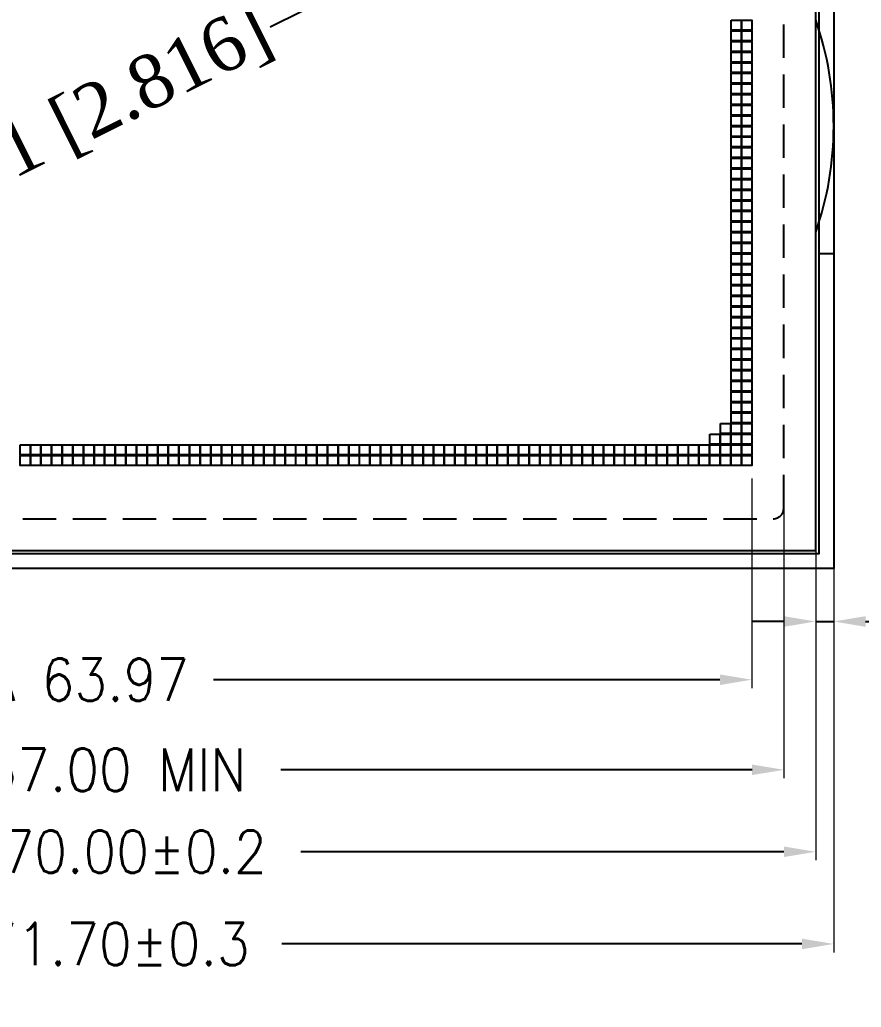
# Model space of a CAD drawing. Header units: millimetres. Extents: x 2413 to 2805, y 744 to 1021.
# Drawn here: x 2493.34 to 2532.99, y 882.06 to 928.58 of the extents above; entities that cross this region are included whole.
import ezdxf

# ---------------------------------------------------------------- set-up
doc = ezdxf.new("R2010")
doc.units = ezdxf.units.MM
doc.linetypes.add('DASHED2', pattern=[0.375, 0.25, -0.125])
doc.layers.add('D', color=4, linetype='Continuous')
doc.layers.add('LED', color=40, linetype='Continuous')
doc.styles.add('ROMANS', font='romans.shx', dxfattribs={"width": 0.9})
doc.styles.get("Standard").update_dxf_attribs({"font": 'times.ttf'})
doc.dimstyles.new('inch', dxfattribs={"dimtxt": 2.5, "dimasz": 2.5, "dimexe": 1.25, "dimexo": 0.625, "dimtad": 0, "dimdsep": 46, "dimtxsty": 'Standard', "dimcen": 2.5, "dimadec": 0, "dimazin": 0, "dimtp": 0.2, "dimtm": 0.2, "dimtfac": 1, "dimtmove": 0, "dimatfit": 3, "dimfxl": 1, "dimarcsym": 0})
doc.dimstyles.new('ISO-25-1', dxfattribs={"dimtxt": 2, "dimasz": 1.5, "dimexe": 0.4, "dimexo": 0.625, "dimgap": 0.5, "dimtad": 0, "dimzin": 1, "dimdsep": 46, "dimtxsty": 'ROMANS', "dimcen": 2.5, "dimclrd": 4, "dimclre": 4, "dimclrt": 4, "dimadec": 0, "dimazin": 0, "dimtfac": 1, "dimtmove": 0, "dimatfit": 3, "dimfxl": 1, "dimlwe": 0, "dimarcsym": 0})

# ---------------------------------------------------------------- blocks, each defined once
blk = doc.blocks.new('*D165')
at = {"layer": 'D', "color": 0, "lineweight": 0}
for p, q in [((2463.854, 906.961), (2463.854, 897.09)), ((2527.824, 906.961), (2527.824, 897.09))]:
    blk.add_line(p, q, dxfattribs=at)
at = {"layer": 'D', "color": 0, "lineweight": -2}
for p, q in [((2465.354, 897.49), (2489.211, 897.49)), ((2526.324, 897.49), (2502.468, 897.49))]:
    blk.add_line(p, q, dxfattribs=at)
at = {"layer": 'D', "color": 0}
for points in [[(2465.354, 897.74), (2465.354, 897.24), (2463.854, 897.49)], [(2526.324, 897.74), (2526.324, 897.24), (2527.824, 897.49)]]:
    blk.add_solid(points, dxfattribs=at)
at = {"layer": 'Defpoints', "color": 0}
for p in [(2463.854, 907.586), (2527.824, 907.586), (2527.824, 897.49)]:
    blk.add_point(p, dxfattribs=at)
at = {"layer": 'D', "color": 0, "insert": (2495.839, 897.49), "char_height": 2, "attachment_point": 5, "style": 'ROMANS'}
blk.add_mtext('AA 63.97', dxfattribs=at)
blk = doc.blocks.new('*D166')
at = {"layer": 'D', "color": 0, "lineweight": 0}
for p, q in [((2462.339, 906.212), (2462.339, 892.845)), ((2529.339, 906.212), (2529.339, 892.845))]:
    blk.add_line(p, q, dxfattribs=at)
at = {"layer": 'D', "color": 0, "lineweight": -2}
for p, q in [((2463.839, 893.245), (2486.039, 893.245)), ((2527.839, 893.245), (2505.639, 893.245))]:
    blk.add_line(p, q, dxfattribs=at)
at = {"layer": 'D', "color": 0}
for points in [[(2463.839, 893.495), (2463.839, 892.995), (2462.339, 893.245)], [(2527.839, 893.495), (2527.839, 892.995), (2529.339, 893.245)]]:
    blk.add_solid(points, dxfattribs=at)
at = {"layer": 'Defpoints', "color": 0}
for p in [(2462.339, 906.837), (2529.339, 906.837), (2529.339, 893.245)]:
    blk.add_point(p, dxfattribs=at)
at = {"layer": 'D', "color": 0, "insert": (2495.839, 893.245), "char_height": 2, "attachment_point": 5, "style": 'ROMANS'}
blk.add_mtext('VA 67.00 MIN', dxfattribs=at)
blk = doc.blocks.new('*D167')
at = {"layer": 'D', "color": 0, "lineweight": 0}
for p, q in [((2460.839, 902.946), (2460.839, 888.985)), ((2530.839, 902.946), (2530.839, 888.985))]:
    blk.add_line(p, q, dxfattribs=at)
at = {"layer": 'D', "color": 0, "lineweight": -2}
for p, q in [((2462.339, 889.385), (2485.096, 889.385)), ((2529.339, 889.385), (2506.582, 889.385))]:
    blk.add_line(p, q, dxfattribs=at)
at = {"layer": 'D', "color": 0}
for points in [[(2462.339, 889.635), (2462.339, 889.135), (2460.839, 889.385)], [(2529.339, 889.635), (2529.339, 889.135), (2530.839, 889.385)]]:
    blk.add_solid(points, dxfattribs=at)
at = {"layer": 'Defpoints', "color": 0}
for p in [(2460.839, 903.571), (2530.839, 903.571), (2530.839, 889.385)]:
    blk.add_point(p, dxfattribs=at)
at = {"layer": 'D', "color": 0, "insert": (2495.839, 889.385), "char_height": 2, "attachment_point": 5, "style": 'ROMANS'}
blk.add_mtext('LCD 70.00%%P0.2', dxfattribs=at)
blk = doc.blocks.new('*D168')
at = {"layer": 'D', "color": 0, "lineweight": 0}
for p, q in [((2459.989, 902.096), (2459.989, 884.642)), ((2531.689, 902.096), (2531.689, 884.642))]:
    blk.add_line(p, q, dxfattribs=at)
at = {"layer": 'D', "color": 0, "lineweight": -2}
for p, q in [((2461.489, 885.042), (2485.996, 885.042)), ((2530.189, 885.042), (2505.682, 885.042))]:
    blk.add_line(p, q, dxfattribs=at)
at = {"layer": 'D', "color": 0}
for points in [[(2461.489, 885.292), (2461.489, 884.792), (2459.989, 885.042)], [(2530.189, 885.292), (2530.189, 884.792), (2531.689, 885.042)]]:
    blk.add_solid(points, dxfattribs=at)
at = {"layer": 'Defpoints', "color": 0}
for p in [(2459.989, 902.721), (2531.689, 902.721), (2531.689, 885.042)]:
    blk.add_point(p, dxfattribs=at)
at = {"layer": 'D', "color": 0, "insert": (2495.839, 885.042), "char_height": 2, "attachment_point": 5, "style": 'ROMANS'}
blk.add_mtext('BL 71.70%%P0.3', dxfattribs=at)
blk = doc.blocks.new('*D199')
at = {"layer": 'D', "color": 0, "lineweight": 0}
for p, q in [((2531.689, 922.946), (2531.689, 899.831)), ((2530.839, 922.661), (2530.839, 899.831))]:
    blk.add_line(p, q, dxfattribs=at)
at = {"layer": 'D', "color": 0, "lineweight": -2}
for p, q in [((2529.339, 900.231), (2527.839, 900.231)), ((2530.839, 900.231), (2531.689, 900.231)), ((2533.189, 900.231), (2534.689, 900.231))]:
    blk.add_line(p, q, dxfattribs=at)
at = {"layer": 'D', "color": 0}
for points in [[(2529.339, 900.481), (2529.339, 899.981), (2530.839, 900.231)], [(2533.189, 900.481), (2533.189, 899.981), (2531.689, 900.231)]]:
    blk.add_solid(points, dxfattribs=at)
at = {"layer": 'Defpoints', "color": 0}
for p in [(2531.689, 923.571), (2530.839, 923.286), (2531.689, 900.231)]:
    blk.add_point(p, dxfattribs=at)
at = {"layer": 'D', "color": 0, "insert": (2539.603, 900.231), "char_height": 2, "attachment_point": 5, "style": 'ROMANS'}
blk.add_mtext('1.0MAX', dxfattribs=at)
blk = doc.blocks.new('*D224')
at = {"layer": 'D', "color": 0, "lineweight": -2, "ltscale": 6.286513}
for p, q in [((2527.545, 940.115), (2527.265, 940.674)), ((2525.588, 938.439), (2505.144, 928.222)), ((2466.09, 908.704), (2486.534, 918.921)), ((2463.575, 908.145), (2463.295, 908.704))]:
    blk.add_line(p, q, dxfattribs=at)
at = {"layer": 'D', "color": 0, "ltscale": 6.286513}
for points in [[(2525.402, 938.811), (2525.774, 938.066), (2527.824, 939.556)], [(2465.904, 909.076), (2466.277, 908.331), (2463.854, 907.586)]]:
    blk.add_solid(points, dxfattribs=at)
at = {"layer": 'Defpoints', "color": 0, "ltscale": 6.286513}
for p in [(2527.824, 939.556), (2527.824, 939.556), (2463.854, 907.586)]:
    blk.add_point(p, dxfattribs=at)
at = {"layer": 'D', "color": 0, "ltscale": 6.286513, "insert": (2495.839, 923.571), "char_height": 2.5, "attachment_point": 5, "rotation": 26.5543}
blk.add_mtext('71.51 [2.816]', dxfattribs=at)

msp = doc.modelspace()

# ---------------------------------------------------------------- linework, layer by layer
at = {"ltscale": 6.286513}
for p, q in [((2530.839, 903.571), (2530.839, 951.571)), ((2460.839, 903.571), (2530.839, 903.571))]:
    msp.add_line(p, q, dxfattribs=at)
at = {"color": 6, "linetype": 'DASHED2', "ltscale": 6.286513}
for p, q in [((2529.339, 905.571), (2529.339, 941.571)), ((2462.839, 905.071), (2528.839, 905.071))]:
    msp.add_line(p, q, dxfattribs=at)
at = {"ltscale": 6.286513}
for points in [[(2526.854, 928.556), (2527.324, 928.556), (2527.324, 928.086), (2526.854, 928.086)], [(2527.354, 928.556), (2527.824, 928.556), (2527.824, 928.086), (2527.354, 928.086)], [(2526.854, 928.056), (2527.324, 928.056), (2527.324, 927.586), (2526.854, 927.586)], [(2527.354, 928.056), (2527.824, 928.056), (2527.824, 927.586), (2527.354, 927.586)], [(2526.854, 927.556), (2527.324, 927.556), (2527.324, 927.086), (2526.854, 927.086)], [(2527.354, 927.556), (2527.824, 927.556), (2527.824, 927.086), (2527.354, 927.086)], [(2526.854, 927.056), (2527.324, 927.056), (2527.324, 926.586), (2526.854, 926.586)], [(2527.354, 927.056), (2527.824, 927.056), (2527.824, 926.586), (2527.354, 926.586)], [(2526.854, 926.556), (2527.324, 926.556), (2527.324, 926.086), (2526.854, 926.086)], [(2527.354, 926.556), (2527.824, 926.556), (2527.824, 926.086), (2527.354, 926.086)], [(2526.854, 926.056), (2527.324, 926.056), (2527.324, 925.586), (2526.854, 925.586)], [(2527.354, 926.056), (2527.824, 926.056), (2527.824, 925.586), (2527.354, 925.586)], [(2526.854, 925.556), (2527.324, 925.556), (2527.324, 925.086), (2526.854, 925.086)], [(2527.354, 925.556), (2527.824, 925.556), (2527.824, 925.086), (2527.354, 925.086)], [(2526.854, 925.056), (2527.324, 925.056), (2527.324, 924.586), (2526.854, 924.586)], [(2527.354, 925.056), (2527.824, 925.056), (2527.824, 924.586), (2527.354, 924.586)], [(2526.854, 924.556), (2527.324, 924.556), (2527.324, 924.086), (2526.854, 924.086)], [(2527.354, 924.556), (2527.824, 924.556), (2527.824, 924.086), (2527.354, 924.086)], [(2526.854, 924.056), (2527.324, 924.056), (2527.324, 923.586), (2526.854, 923.586)], [(2527.354, 924.056), (2527.824, 924.056), (2527.824, 923.586), (2527.354, 923.586)], [(2526.854, 923.556), (2527.324, 923.556), (2527.324, 923.086), (2526.854, 923.086)], [(2527.354, 923.556), (2527.824, 923.556), (2527.824, 923.086), (2527.354, 923.086)], [(2526.854, 923.056), (2527.324, 923.056), (2527.324, 922.586), (2526.854, 922.586)], [(2527.354, 923.056), (2527.824, 923.056), (2527.824, 922.586), (2527.354, 922.586)], [(2526.854, 922.556), (2527.324, 922.556), (2527.324, 922.086), (2526.854, 922.086)], [(2527.354, 922.556), (2527.824, 922.556), (2527.824, 922.086), (2527.354, 922.086)], [(2526.854, 922.056), (2527.324, 922.056), (2527.324, 921.586), (2526.854, 921.586)], [(2527.354, 922.056), (2527.824, 922.056), (2527.824, 921.586), (2527.354, 921.586)], [(2526.854, 921.556), (2527.324, 921.556), (2527.324, 921.086), (2526.854, 921.086)], [(2527.354, 921.556), (2527.824, 921.556), (2527.824, 921.086), (2527.354, 921.086)], [(2526.854, 921.056), (2527.324, 921.056), (2527.324, 920.586), (2526.854, 920.586)], [(2527.354, 921.056), (2527.824, 921.056), (2527.824, 920.586), (2527.354, 920.586)], [(2526.854, 920.556), (2527.324, 920.556), (2527.324, 920.086), (2526.854, 920.086)], [(2527.354, 920.556), (2527.824, 920.556), (2527.824, 920.086), (2527.354, 920.086)], [(2526.854, 920.056), (2527.324, 920.056), (2527.324, 919.586), (2526.854, 919.586)], [(2527.354, 920.056), (2527.824, 920.056), (2527.824, 919.586), (2527.354, 919.586)], [(2526.854, 919.556), (2527.324, 919.556), (2527.324, 919.086), (2526.854, 919.086)], [(2527.354, 919.556), (2527.824, 919.556), (2527.824, 919.086), (2527.354, 919.086)], [(2526.854, 919.056), (2527.324, 919.056), (2527.324, 918.586), (2526.854, 918.586)], [(2527.354, 919.056), (2527.824, 919.056), (2527.824, 918.586), (2527.354, 918.586)], [(2526.854, 918.556), (2527.324, 918.556), (2527.324, 918.086), (2526.854, 918.086)], [(2527.354, 918.556), (2527.824, 918.556), (2527.824, 918.086), (2527.354, 918.086)], [(2526.854, 918.056), (2527.324, 918.056), (2527.324, 917.586), (2526.854, 917.586)], [(2527.354, 918.056), (2527.824, 918.056), (2527.824, 917.586), (2527.354, 917.586)], [(2526.854, 917.556), (2527.324, 917.556), (2527.324, 917.086), (2526.854, 917.086)], [(2527.354, 917.556), (2527.824, 917.556), (2527.824, 917.086), (2527.354, 917.086)], [(2526.854, 917.056), (2527.324, 917.056), (2527.324, 916.586), (2526.854, 916.586)], [(2527.354, 917.056), (2527.824, 917.056), (2527.824, 916.586), (2527.354, 916.586)], [(2526.854, 916.556), (2527.324, 916.556), (2527.324, 916.086), (2526.854, 916.086)], [(2527.354, 916.556), (2527.824, 916.556), (2527.824, 916.086), (2527.354, 916.086)], [(2526.854, 916.056), (2527.324, 916.056), (2527.324, 915.586), (2526.854, 915.586)], [(2527.354, 916.056), (2527.824, 916.056), (2527.824, 915.586), (2527.354, 915.586)], [(2526.854, 915.556), (2527.324, 915.556), (2527.324, 915.086), (2526.854, 915.086)], [(2527.354, 915.556), (2527.824, 915.556), (2527.824, 915.086), (2527.354, 915.086)], [(2526.854, 915.056), (2527.324, 915.056), (2527.324, 914.586), (2526.854, 914.586)], [(2527.354, 915.056), (2527.824, 915.056), (2527.824, 914.586), (2527.354, 914.586)], [(2526.854, 914.556), (2527.324, 914.556), (2527.324, 914.086), (2526.854, 914.086)], [(2527.354, 914.556), (2527.824, 914.556), (2527.824, 914.086), (2527.354, 914.086)], [(2526.854, 914.056), (2527.324, 914.056), (2527.324, 913.586), (2526.854, 913.586)], [(2527.354, 914.056), (2527.824, 914.056), (2527.824, 913.586), (2527.354, 913.586)], [(2526.854, 913.556), (2527.324, 913.556), (2527.324, 913.086), (2526.854, 913.086)], [(2527.354, 913.556), (2527.824, 913.556), (2527.824, 913.086), (2527.354, 913.086)], [(2526.854, 913.056), (2527.324, 913.056), (2527.324, 912.586), (2526.854, 912.586)], [(2527.354, 913.056), (2527.824, 913.056), (2527.824, 912.586), (2527.354, 912.586)], [(2526.854, 912.556), (2527.324, 912.556), (2527.324, 912.086), (2526.854, 912.086)], [(2527.354, 912.556), (2527.824, 912.556), (2527.824, 912.086), (2527.354, 912.086)], [(2526.854, 912.056), (2527.324, 912.056), (2527.324, 911.586), (2526.854, 911.586)], [(2527.354, 912.056), (2527.824, 912.056), (2527.824, 911.586), (2527.354, 911.586)], [(2526.854, 911.556), (2527.324, 911.556), (2527.324, 911.086), (2526.854, 911.086)], [(2527.354, 911.556), (2527.824, 911.556), (2527.824, 911.086), (2527.354, 911.086)], [(2526.854, 911.056), (2527.324, 911.056), (2527.324, 910.586), (2526.854, 910.586)], [(2527.354, 911.056), (2527.824, 911.056), (2527.824, 910.586), (2527.354, 910.586)], [(2526.854, 910.556), (2527.324, 910.556), (2527.324, 910.086), (2526.854, 910.086)], [(2527.354, 910.556), (2527.824, 910.556), (2527.824, 910.086), (2527.354, 910.086)], [(2526.854, 910.056), (2527.324, 910.056), (2527.324, 909.586), (2526.854, 909.586)], [(2527.354, 910.056), (2527.824, 910.056), (2527.824, 909.586), (2527.354, 909.586)], [(2526.354, 909.556), (2526.824, 909.556), (2526.824, 909.086), (2526.354, 909.086)], [(2526.854, 909.556), (2527.324, 909.556), (2527.324, 909.086), (2526.854, 909.086)], [(2527.354, 909.556), (2527.824, 909.556), (2527.824, 909.086), (2527.354, 909.086)], [(2525.854, 909.056), (2526.324, 909.056), (2526.324, 908.586), (2525.854, 908.586)], [(2526.354, 909.056), (2526.824, 909.056), (2526.824, 908.586), (2526.354, 908.586)], [(2526.854, 909.056), (2527.324, 909.056), (2527.324, 908.586), (2526.854, 908.586)], [(2527.354, 909.056), (2527.824, 909.056), (2527.824, 908.586), (2527.354, 908.586)], [(2493.354, 908.556), (2493.824, 908.556), (2493.824, 908.086), (2493.354, 908.086)], [(2493.854, 908.556), (2494.324, 908.556), (2494.324, 908.086), (2493.854, 908.086)], [(2494.354, 908.556), (2494.824, 908.556), (2494.824, 908.086), (2494.354, 908.086)], [(2494.854, 908.556), (2495.324, 908.556), (2495.324, 908.086), (2494.854, 908.086)], [(2495.354, 908.556), (2495.824, 908.556), (2495.824, 908.086), (2495.354, 908.086)], [(2495.854, 908.556), (2496.324, 908.556), (2496.324, 908.086), (2495.854, 908.086)], [(2496.354, 908.556), (2496.824, 908.556), (2496.824, 908.086), (2496.354, 908.086)], [(2496.854, 908.556), (2497.324, 908.556), (2497.324, 908.086), (2496.854, 908.086)], [(2497.354, 908.556), (2497.824, 908.556), (2497.824, 908.086), (2497.354, 908.086)], [(2497.854, 908.556), (2498.324, 908.556), (2498.324, 908.086), (2497.854, 908.086)], [(2498.354, 908.556), (2498.824, 908.556), (2498.824, 908.086), (2498.354, 908.086)], [(2498.854, 908.556), (2499.324, 908.556), (2499.324, 908.086), (2498.854, 908.086)], [(2499.354, 908.556), (2499.824, 908.556), (2499.824, 908.086), (2499.354, 908.086)], [(2499.854, 908.556), (2500.324, 908.556), (2500.324, 908.086), (2499.854, 908.086)], [(2500.354, 908.556), (2500.824, 908.556), (2500.824, 908.086), (2500.354, 908.086)], [(2500.854, 908.556), (2501.324, 908.556), (2501.324, 908.086), (2500.854, 908.086)], [(2501.354, 908.556), (2501.824, 908.556), (2501.824, 908.086), (2501.354, 908.086)], [(2501.854, 908.556), (2502.324, 908.556), (2502.324, 908.086), (2501.854, 908.086)], [(2502.354, 908.556), (2502.824, 908.556), (2502.824, 908.086), (2502.354, 908.086)], [(2502.854, 908.556), (2503.324, 908.556), (2503.324, 908.086), (2502.854, 908.086)], [(2503.354, 908.556), (2503.824, 908.556), (2503.824, 908.086), (2503.354, 908.086)], [(2503.854, 908.556), (2504.324, 908.556), (2504.324, 908.086), (2503.854, 908.086)], [(2504.354, 908.556), (2504.824, 908.556), (2504.824, 908.086), (2504.354, 908.086)], [(2504.854, 908.556), (2505.324, 908.556), (2505.324, 908.086), (2504.854, 908.086)], [(2505.354, 908.556), (2505.824, 908.556), (2505.824, 908.086), (2505.354, 908.086)], [(2505.854, 908.556), (2506.324, 908.556), (2506.324, 908.086), (2505.854, 908.086)], [(2506.354, 908.556), (2506.824, 908.556), (2506.824, 908.086), (2506.354, 908.086)], [(2506.854, 908.556), (2507.324, 908.556), (2507.324, 908.086), (2506.854, 908.086)], [(2507.354, 908.556), (2507.824, 908.556), (2507.824, 908.086), (2507.354, 908.086)], [(2507.854, 908.556), (2508.324, 908.556), (2508.324, 908.086), (2507.854, 908.086)], [(2508.354, 908.556), (2508.824, 908.556), (2508.824, 908.086), (2508.354, 908.086)], [(2508.854, 908.556), (2509.324, 908.556), (2509.324, 908.086), (2508.854, 908.086)], [(2509.354, 908.556), (2509.824, 908.556), (2509.824, 908.086), (2509.354, 908.086)], [(2509.854, 908.556), (2510.324, 908.556), (2510.324, 908.086), (2509.854, 908.086)], [(2510.354, 908.556), (2510.824, 908.556), (2510.824, 908.086), (2510.354, 908.086)], [(2510.854, 908.556), (2511.324, 908.556), (2511.324, 908.086), (2510.854, 908.086)], [(2511.354, 908.556), (2511.824, 908.556), (2511.824, 908.086), (2511.354, 908.086)], [(2511.854, 908.556), (2512.324, 908.556), (2512.324, 908.086), (2511.854, 908.086)], [(2512.354, 908.556), (2512.824, 908.556), (2512.824, 908.086), (2512.354, 908.086)], [(2512.854, 908.556), (2513.324, 908.556), (2513.324, 908.086), (2512.854, 908.086)], [(2513.354, 908.556), (2513.824, 908.556), (2513.824, 908.086), (2513.354, 908.086)], [(2513.854, 908.556), (2514.324, 908.556), (2514.324, 908.086), (2513.854, 908.086)], [(2514.354, 908.556), (2514.824, 908.556), (2514.824, 908.086), (2514.354, 908.086)], [(2514.854, 908.556), (2515.324, 908.556), (2515.324, 908.086), (2514.854, 908.086)], [(2515.354, 908.556), (2515.824, 908.556), (2515.824, 908.086), (2515.354, 908.086)], [(2515.854, 908.556), (2516.324, 908.556), (2516.324, 908.086), (2515.854, 908.086)], [(2516.354, 908.556), (2516.824, 908.556), (2516.824, 908.086), (2516.354, 908.086)], [(2516.854, 908.556), (2517.324, 908.556), (2517.324, 908.086), (2516.854, 908.086)], [(2517.354, 908.556), (2517.824, 908.556), (2517.824, 908.086), (2517.354, 908.086)], [(2517.854, 908.556), (2518.324, 908.556), (2518.324, 908.086), (2517.854, 908.086)], [(2518.354, 908.556), (2518.824, 908.556), (2518.824, 908.086), (2518.354, 908.086)], [(2518.854, 908.556), (2519.324, 908.556), (2519.324, 908.086), (2518.854, 908.086)], [(2519.354, 908.556), (2519.824, 908.556), (2519.824, 908.086), (2519.354, 908.086)], [(2519.854, 908.556), (2520.324, 908.556), (2520.324, 908.086), (2519.854, 908.086)], [(2520.354, 908.556), (2520.824, 908.556), (2520.824, 908.086), (2520.354, 908.086)], [(2520.854, 908.556), (2521.324, 908.556), (2521.324, 908.086), (2520.854, 908.086)], [(2521.354, 908.556), (2521.824, 908.556), (2521.824, 908.086), (2521.354, 908.086)], [(2521.854, 908.556), (2522.324, 908.556), (2522.324, 908.086), (2521.854, 908.086)], [(2522.354, 908.556), (2522.824, 908.556), (2522.824, 908.086), (2522.354, 908.086)], [(2522.854, 908.556), (2523.324, 908.556), (2523.324, 908.086), (2522.854, 908.086)], [(2523.354, 908.556), (2523.824, 908.556), (2523.824, 908.086), (2523.354, 908.086)], [(2523.854, 908.556), (2524.324, 908.556), (2524.324, 908.086), (2523.854, 908.086)], [(2524.354, 908.556), (2524.824, 908.556), (2524.824, 908.086), (2524.354, 908.086)], [(2524.854, 908.556), (2525.324, 908.556), (2525.324, 908.086), (2524.854, 908.086)], [(2525.354, 908.556), (2525.824, 908.556), (2525.824, 908.086), (2525.354, 908.086)], [(2525.854, 908.556), (2526.324, 908.556), (2526.324, 908.086), (2525.854, 908.086)], [(2526.354, 908.556), (2526.824, 908.556), (2526.824, 908.086), (2526.354, 908.086)], [(2526.854, 908.556), (2527.324, 908.556), (2527.324, 908.086), (2526.854, 908.086)], [(2527.354, 908.556), (2527.824, 908.556), (2527.824, 908.086), (2527.354, 908.086)], [(2493.354, 908.056), (2493.824, 908.056), (2493.824, 907.586), (2493.354, 907.586)], [(2493.854, 908.056), (2494.324, 908.056), (2494.324, 907.586), (2493.854, 907.586)], [(2494.354, 908.056), (2494.824, 908.056), (2494.824, 907.586), (2494.354, 907.586)], [(2494.854, 908.056), (2495.324, 908.056), (2495.324, 907.586), (2494.854, 907.586)], [(2495.354, 908.056), (2495.824, 908.056), (2495.824, 907.586), (2495.354, 907.586)], [(2495.854, 908.056), (2496.324, 908.056), (2496.324, 907.586), (2495.854, 907.586)], [(2496.354, 908.056), (2496.824, 908.056), (2496.824, 907.586), (2496.354, 907.586)], [(2496.854, 908.056), (2497.324, 908.056), (2497.324, 907.586), (2496.854, 907.586)], [(2497.354, 908.056), (2497.824, 908.056), (2497.824, 907.586), (2497.354, 907.586)], [(2497.854, 908.056), (2498.324, 908.056), (2498.324, 907.586), (2497.854, 907.586)], [(2498.354, 908.056), (2498.824, 908.056), (2498.824, 907.586), (2498.354, 907.586)], [(2498.854, 908.056), (2499.324, 908.056), (2499.324, 907.586), (2498.854, 907.586)], [(2499.354, 908.056), (2499.824, 908.056), (2499.824, 907.586), (2499.354, 907.586)], [(2499.854, 908.056), (2500.324, 908.056), (2500.324, 907.586), (2499.854, 907.586)], [(2500.354, 908.056), (2500.824, 908.056), (2500.824, 907.586), (2500.354, 907.586)], [(2500.854, 908.056), (2501.324, 908.056), (2501.324, 907.586), (2500.854, 907.586)], [(2501.354, 908.056), (2501.824, 908.056), (2501.824, 907.586), (2501.354, 907.586)], [(2501.854, 908.056), (2502.324, 908.056), (2502.324, 907.586), (2501.854, 907.586)], [(2502.354, 908.056), (2502.824, 908.056), (2502.824, 907.586), (2502.354, 907.586)], [(2502.854, 908.056), (2503.324, 908.056), (2503.324, 907.586), (2502.854, 907.586)], [(2503.354, 908.056), (2503.824, 908.056), (2503.824, 907.586), (2503.354, 907.586)], [(2503.854, 908.056), (2504.324, 908.056), (2504.324, 907.586), (2503.854, 907.586)], [(2504.354, 908.056), (2504.824, 908.056), (2504.824, 907.586), (2504.354, 907.586)], [(2504.854, 908.056), (2505.324, 908.056), (2505.324, 907.586), (2504.854, 907.586)], [(2505.354, 908.056), (2505.824, 908.056), (2505.824, 907.586), (2505.354, 907.586)], [(2505.854, 908.056), (2506.324, 908.056), (2506.324, 907.586), (2505.854, 907.586)], [(2506.354, 908.056), (2506.824, 908.056), (2506.824, 907.586), (2506.354, 907.586)], [(2506.854, 908.056), (2507.324, 908.056), (2507.324, 907.586), (2506.854, 907.586)], [(2507.354, 908.056), (2507.824, 908.056), (2507.824, 907.586), (2507.354, 907.586)], [(2507.854, 908.056), (2508.324, 908.056), (2508.324, 907.586), (2507.854, 907.586)], [(2508.354, 908.056), (2508.824, 908.056), (2508.824, 907.586), (2508.354, 907.586)], [(2508.854, 908.056), (2509.324, 908.056), (2509.324, 907.586), (2508.854, 907.586)], [(2509.354, 908.056), (2509.824, 908.056), (2509.824, 907.586), (2509.354, 907.586)], [(2509.854, 908.056), (2510.324, 908.056), (2510.324, 907.586), (2509.854, 907.586)], [(2510.354, 908.056), (2510.824, 908.056), (2510.824, 907.586), (2510.354, 907.586)], [(2510.854, 908.056), (2511.324, 908.056), (2511.324, 907.586), (2510.854, 907.586)], [(2511.354, 908.056), (2511.824, 908.056), (2511.824, 907.586), (2511.354, 907.586)], [(2511.854, 908.056), (2512.324, 908.056), (2512.324, 907.586), (2511.854, 907.586)], [(2512.354, 908.056), (2512.824, 908.056), (2512.824, 907.586), (2512.354, 907.586)], [(2512.854, 908.056), (2513.324, 908.056), (2513.324, 907.586), (2512.854, 907.586)], [(2513.354, 908.056), (2513.824, 908.056), (2513.824, 907.586), (2513.354, 907.586)], [(2513.854, 908.056), (2514.324, 908.056), (2514.324, 907.586), (2513.854, 907.586)], [(2514.354, 908.056), (2514.824, 908.056), (2514.824, 907.586), (2514.354, 907.586)], [(2514.854, 908.056), (2515.324, 908.056), (2515.324, 907.586), (2514.854, 907.586)], [(2515.354, 908.056), (2515.824, 908.056), (2515.824, 907.586), (2515.354, 907.586)], [(2515.854, 908.056), (2516.324, 908.056), (2516.324, 907.586), (2515.854, 907.586)], [(2516.354, 908.056), (2516.824, 908.056), (2516.824, 907.586), (2516.354, 907.586)], [(2516.854, 908.056), (2517.324, 908.056), (2517.324, 907.586), (2516.854, 907.586)], [(2517.354, 908.056), (2517.824, 908.056), (2517.824, 907.586), (2517.354, 907.586)], [(2517.854, 908.056), (2518.324, 908.056), (2518.324, 907.586), (2517.854, 907.586)], [(2518.354, 908.056), (2518.824, 908.056), (2518.824, 907.586), (2518.354, 907.586)], [(2518.854, 908.056), (2519.324, 908.056), (2519.324, 907.586), (2518.854, 907.586)], [(2519.354, 908.056), (2519.824, 908.056), (2519.824, 907.586), (2519.354, 907.586)], [(2519.854, 908.056), (2520.324, 908.056), (2520.324, 907.586), (2519.854, 907.586)], [(2520.354, 908.056), (2520.824, 908.056), (2520.824, 907.586), (2520.354, 907.586)], [(2520.854, 908.056), (2521.324, 908.056), (2521.324, 907.586), (2520.854, 907.586)], [(2521.354, 908.056), (2521.824, 908.056), (2521.824, 907.586), (2521.354, 907.586)], [(2521.854, 908.056), (2522.324, 908.056), (2522.324, 907.586), (2521.854, 907.586)], [(2522.354, 908.056), (2522.824, 908.056), (2522.824, 907.586), (2522.354, 907.586)], [(2522.854, 908.056), (2523.324, 908.056), (2523.324, 907.586), (2522.854, 907.586)], [(2523.354, 908.056), (2523.824, 908.056), (2523.824, 907.586), (2523.354, 907.586)], [(2523.854, 908.056), (2524.324, 908.056), (2524.324, 907.586), (2523.854, 907.586)], [(2524.354, 908.056), (2524.824, 908.056), (2524.824, 907.586), (2524.354, 907.586)], [(2524.854, 908.056), (2525.324, 908.056), (2525.324, 907.586), (2524.854, 907.586)], [(2525.354, 908.056), (2525.824, 908.056), (2525.824, 907.586), (2525.354, 907.586)], [(2525.854, 908.056), (2526.324, 908.056), (2526.324, 907.586), (2525.854, 907.586)], [(2526.354, 908.056), (2526.824, 908.056), (2526.824, 907.586), (2526.354, 907.586)], [(2526.854, 908.056), (2527.324, 908.056), (2527.324, 907.586), (2526.854, 907.586)], [(2527.354, 908.056), (2527.824, 908.056), (2527.824, 907.586), (2527.354, 907.586)]]:
    msp.add_lwpolyline(points, close=True, dxfattribs=at)
msp.add_arc((2516.558, 923.571), 15.131, 340.7039, 19.2961, dxfattribs=at)
at = {"color": 6, "linetype": 'DASHED2', "ltscale": 6.286513}
msp.add_arc((2528.839, 905.571), 0.5, 270, 0, dxfattribs=at)
at = {"layer": 'LED', "ltscale": 6.286513}
msp.add_line((2530.989, 917.571), (2531.689, 917.571), dxfattribs=at)
for points in [[(2459.989, 952.421), (2531.689, 952.421), (2531.689, 902.721), (2459.989, 902.721)], [(2460.689, 951.721), (2530.989, 951.721), (2530.989, 903.421), (2460.689, 903.421)]]:
    msp.add_lwpolyline(points, close=True, dxfattribs=at)

# ---------------------------------------------------------------- dimensions: what is measured, and where the dimension line sits
at = {"layer": 'D', "ltscale": 6.286513}
dim = msp.add_aligned_dim(p1=(2463.854, 907.586), p2=(2527.824, 939.556), distance=0, dimstyle='inch', dxfattribs=at)
dim.commit()
dim.dimension.update_dxf_attribs({"geometry": '*D224', "text_midpoint": (2495.839, 923.571)})
at = {"layer": 'D', "color": 0}
for base, p1, p2, text, picture, middle in [((2531.689, 900.231), (2530.839, 923.286), (2531.689, 923.571), '1.0MAX', '*D199', (2539.603, 900.231)), ((2527.824, 897.49), (2463.854, 907.586), (2527.824, 907.586), 'AA 63.97', '*D165', (2495.839, 897.49)), ((2529.339, 893.245), (2462.339, 906.837), (2529.339, 906.837), 'VA <> MIN', '*D166', (2495.839, 893.245)), ((2530.839, 889.385), (2460.839, 903.571), (2530.839, 903.571), 'LCD <>%%P0.2', '*D167', (2495.839, 889.385)), ((2531.689, 885.042), (2459.989, 902.721), (2531.689, 902.721), 'BL <>%%P0.3', '*D168', (2495.839, 885.042))]:
    dim = msp.add_linear_dim(base=base, p1=p1, p2=p2, text=text, dimstyle='ISO-25-1', override={"dimclrd": 0, "dimclre": 0, "dimclrt": 0, "dimfxl": 1.25}, dxfattribs=at)
    dim.commit()
    dim.dimension.update_dxf_attribs({"geometry": picture, "text_midpoint": middle})

doc.saveas('drawing.dxf')
